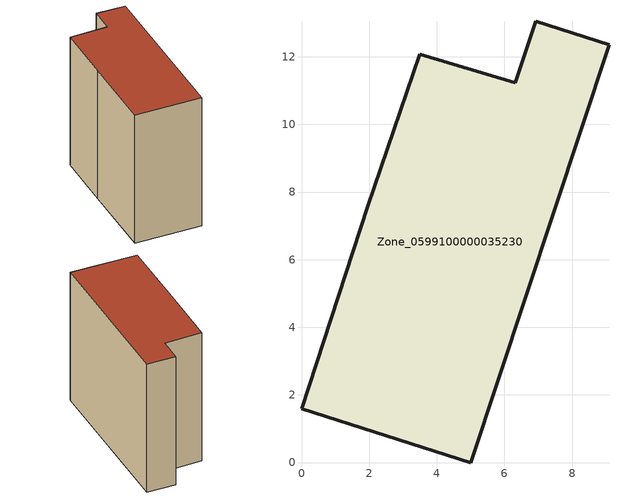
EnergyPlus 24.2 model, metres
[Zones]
Zone_0599100000035230
 floor ground (C_G): 9.09,12.35 5,0 0,1.59 1.96,7.58 3.49,12.07 6.32,11.23 6.93,13.04 z0
 wall outside (C_F): 5,0 9.09,12.35 6.93,13.04 6.32,11.23 3.49,12.07 1.96,7.58 0,1.59 5,0 z0:10.89
 roof outside (C_R): 6.93,13.04 6.32,11.23 3.49,12.07 1.96,7.58 0,1.59 5,0 9.09,12.35 z10.89
[BUILDING]
Pand.0599100000035230: North Axis=0; Terrain=City; Loads Convergence Tolerance Value=0.04; Temperature Convergence Tolerance Value=0.4; Solar Distribution=FullExterior; Maximum Number of Warmup Days=25; Minimum Number of Warmup Days=1
[Site:Location]
Rotterdam.The.Hague.AP_ZH_NLD Design_Conditions: Latitude=51.96; Longitude=4.45; Time Zone=1; Elevation=-4.5
[SITE:GROUNDTEMPERATURE:BUILDINGSURFACE]
18, 18, 18, 18, 18, 18, 18, 18, 18, 18, 18, 18
[MATERIAL] Thermal Absorptance=0.9; Solar Absorptance=0.7; Visible Absorptance=0.7
Name | Roughness | Thickness | Conductivity | Density | Specific Heat
G.TI.1946 | MediumSmooth | 0.15 | 1 | 540 | 1210
F.TI.1946 | Rough | 0.3 | 0.857143 | 1920 | 840
R.TI.1946 | MediumRough | 0.2 | 0.1 | 1500 | 1000
[CONSTRUCTION]
C_G: G.TI.1946
C_F: F.TI.1946
C_R: R.TI.1946
[ZONE]
Zone_0599100000035230: Type=1; Multiplier=1; Ceiling Height=Autocalculate; Volume=Autocalculate; Floor Area=autocalculate; Part of Total Floor Area=Yes
[ZONEINFILTRATION:DESIGNFLOWRATE]
Infil_Zone_0599100000035230: Zone or ZoneList or Space or SpaceList=Zone_0599100000035230; Schedule=AlwaysOn; Design Flow Rate Calculation Method=Flow/Area; Flow Rate per Floor Area=0.003; Constant Term Coefficient=1; Temperature Term Coefficient=0; Velocity Term Coefficient=0; Velocity Squared Term Coefficient=0
[HVACTEMPLATE:ZONE:IDEALLOADSAIRSYSTEM]
Zone_0599100000035230: Maximum Heating Supply Air Temperature=50; Minimum Cooling Supply Air Temperature=13; Maximum Heating Supply Air Humidity Ratio=0.0156; Minimum Cooling Supply Air Humidity Ratio=0.0077; Heating Limit=NoLimit; Cooling Limit=NoLimit; Dehumidification Control Type=ConstantSensibleHeatRatio; Cooling Sensible Heat Ratio=0.7; Dehumidification Setpoint=60; Humidification Control Type=None; Humidification Setpoint=30; Outdoor Air Method=None; Outdoor Air Flow Rate per Person=0.00944; Outdoor Air Flow Rate per Zone Floor Area=0; Outdoor Air Flow Rate per Zone=0; Demand Controlled Ventilation Type=None; Outdoor Air Economizer Type=NoEconomizer; Heat Recovery Type=None; Sensible Heat Recovery Effectiveness=0.7; Latent Heat Recovery Effectiveness=0.65
[ZONECONTROL:THERMOSTAT]
ThermostatControl_Zone_0599100000035230: Zone or ZoneList=Zone_0599100000035230; Control Type Schedule=DualSetpointControlType; Control 1=Thermostat_Zone_0599100000035230; Temperature Difference Between Cutout And Setpoint=0
[THERMOSTATSETPOINT:DUALSETPOINT]
Thermostat_Zone_0599100000035230: Heating Setpoint Temperature Schedule=HeatingSetpoint_Zone_0599100000035230; Cooling Setpoint Temperature Schedule=CoolingSetpoint_Zone_0599100000035230
[SCHEDULE:COMPACT]
HeatingSetpoint_Zone_0599100000035230: Through: 12/31, For: AllDays, Until: 24:00, 21
CoolingSetpoint_Zone_0599100000035230: Through: 12/31, For: AllDays, Until: 24:00, 24
DualSetpointControlType: Through: 12/31, For: AllDays, Until: 24:00, 4
AlwaysOn: Through: 12/31, For: AllDays, Until: 24:00, 1
